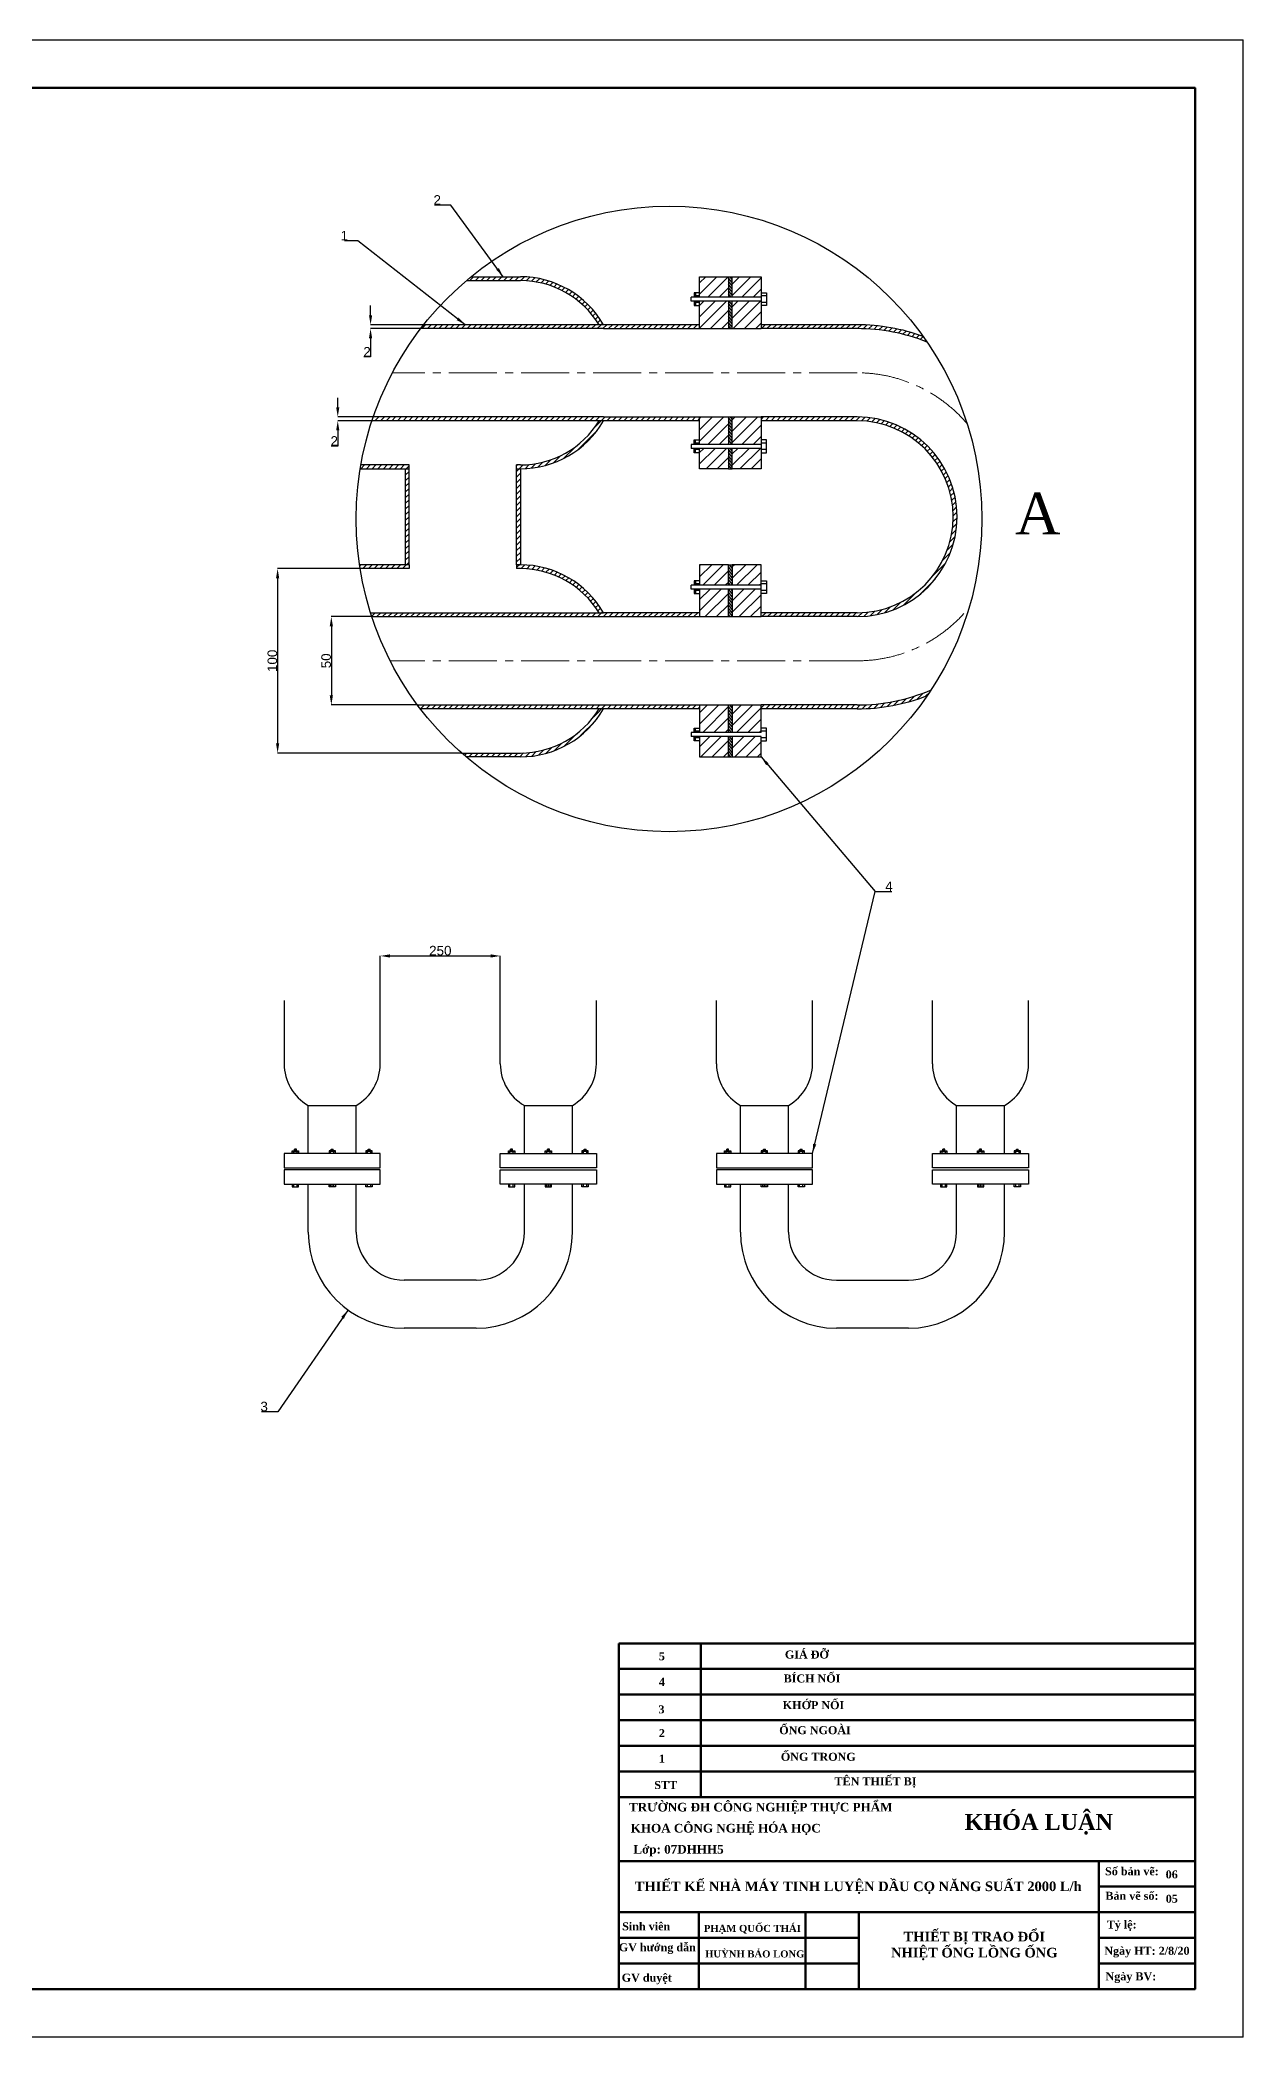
# Model space of a CAD drawing. Header units: inches. Extents: x 102447 to 288095, y 37526 to 105682.
# Drawn here: x 124228 to 127986, y 73560 to 79800 of the extents above; entities that cross this region are included whole.
import ezdxf

# ---------------------------------------------------------------- set-up
doc = ezdxf.new("R2010")
doc.units = ezdxf.units.IN
doc.header["$LTSCALE"] = 200
doc.header["$MEASUREMENT"] = 0
doc.linetypes.add('CENTER', pattern=[17.5, 13, -1.5, 1.5, -1.5])
doc.linetypes.add('CENTER2', pattern=[1.125, 0.75, -0.125, 0.125, -0.125])
for name, color, linetype, lineweight in [('chinh', 7, 'Continuous', 50), ('DAMPER', 211, 'CENTER', 35), ('KI HIEU', 40, 'Continuous', 25), ('tam', 211, 'CENTER2', 18)]:
    doc.layers.add(name, color=color, linetype=linetype, lineweight=lineweight)
doc.layers.add('EQUIP', color=3, linetype='Continuous')
doc.styles.add('HY', font='VHAVAN.TTF')
doc.styles.add('Love', font='Font - TrueType - Times New Roman.ttf', dxfattribs={"oblique": 15, "height": 0.5})
doc.styles.get("Standard").update_dxf_attribs({"font": 'Font - TrueType - Arial.ttf'})
doc.dimstyles.get("Standard").update_dxf_attribs({"dimtxt": 30, "dimasz": 30, "dimexe": 0.18, "dimexo": 0.0625, "dimgap": 1, "dimtad": 1, "dimtoh": 1, "dimdec": 0, "dimzin": 0, "dimdsep": 46, "dimtxsty": 'Standard', "dimcen": 0.09, "dimadec": 0, "dimazin": 0, "dimtfac": 1, "dimtdec": 0, "dimtofl": 0, "dimtmove": 0, "dimatfit": 3, "dimfxl": 1, "dimtolj": 1, "dimtzin": 0, "dimarcsym": 0})
pattern_1 = [(45, (-4067.881, -7615.682), (-8.8388348, 8.8388348), [])]

# ---------------------------------------------------------------- blocks, each defined once
blk = doc.blocks.new('*D61')
at = {"layer": 'Defpoints', "color": 0, "transparency": 16777216}
for p in [(125665.7, 76938), (125290.7, 76798.5), (125665.7, 76798.5)]:
    blk.add_point(p, dxfattribs=at)
at = {"layer": 'EQUIP', "color": 0, "lineweight": -2, "transparency": 16777216}
for p, q in [((125290.7, 76798.6), (125290.7, 76938.2)), ((125320.7, 76938), (125635.7, 76938)), ((125665.7, 76798.6), (125665.7, 76938.2))]:
    blk.add_line(p, q, dxfattribs=at)
at = {"layer": 'EQUIP', "color": 0, "transparency": 16777216}
for points in [[(125320.7, 76943), (125320.7, 76933), (125290.7, 76938)], [(125635.7, 76943), (125635.7, 76933), (125665.7, 76938)]]:
    blk.add_solid(points, dxfattribs=at)
at = {"layer": 'EQUIP', "color": 0, "transparency": 16777216, "insert": (125478.2, 76954.3), "char_height": 30, "attachment_point": 5}
blk.add_mtext('\\A1;250', dxfattribs=at)
blk = doc.blocks.new('*D66')
at = {"layer": 'Defpoints', "color": 0, "transparency": 16777216}
for p in [(125260.4, 78898.1), (125417.1, 78898.1), (125426.5, 78910.1)]:
    blk.add_point(p, dxfattribs=at)
at = {"layer": 'EQUIP', "color": 0, "lineweight": -2, "transparency": 16777216}
for p, q in [((125260.4, 78940.1), (125260.4, 78970.1)), ((125426.4, 78910.1), (125260.2, 78910.1)), ((125417.1, 78898.1), (125260.2, 78898.1)), ((125260.4, 78868.1), (125260.4, 78809.6)), ((125260.4, 78809.6), (125239.6, 78809.6))]:
    blk.add_line(p, q, dxfattribs=at)
at = {"layer": 'EQUIP', "color": 0, "transparency": 16777216}
for points in [[(125255.4, 78940.1), (125265.4, 78940.1), (125260.4, 78910.1)], [(125255.4, 78868.1), (125265.4, 78868.1), (125260.4, 78898.1)]]:
    blk.add_solid(points, dxfattribs=at)
at = {"layer": 'EQUIP', "color": 0, "transparency": 16777216, "insert": (125249.5, 78825.6), "char_height": 30, "attachment_point": 5}
blk.add_mtext('\\A1;2', dxfattribs=at)
blk = doc.blocks.new('*D67')
at = {"layer": 'Defpoints', "color": 0, "transparency": 16777216}
for p in [(125157.9, 78610.1), (125264.7, 78610.1), (125268.8, 78622.1)]:
    blk.add_point(p, dxfattribs=at)
at = {"layer": 'EQUIP', "color": 0, "lineweight": -2, "transparency": 16777216}
for p, q in [((125157.9, 78652.1), (125157.9, 78682.1)), ((125268.7, 78622.1), (125157.7, 78622.1)), ((125264.7, 78610.1), (125157.7, 78610.1)), ((125157.9, 78580.1), (125157.9, 78530.9)), ((125157.9, 78530.9), (125137.1, 78530.9))]:
    blk.add_line(p, q, dxfattribs=at)
at = {"layer": 'EQUIP', "color": 0, "transparency": 16777216}
for points in [[(125152.9, 78652.1), (125162.9, 78652.1), (125157.9, 78622.1)], [(125152.9, 78580.1), (125162.9, 78580.1), (125157.9, 78610.1)]]:
    blk.add_solid(points, dxfattribs=at)
at = {"layer": 'EQUIP', "color": 0, "transparency": 16777216, "insert": (125147, 78547), "char_height": 30, "attachment_point": 5}
blk.add_mtext('\\A1;2', dxfattribs=at)
blk = doc.blocks.new('*D68')
at = {"layer": 'Defpoints', "color": 0, "transparency": 16777216}
for p in [(125227.8, 78148.1), (124970, 77572.1), (125544.2, 77572.1)]:
    blk.add_point(p, dxfattribs=at)
at = {"layer": 'EQUIP', "color": 0, "lineweight": -2, "transparency": 16777216}
for p, q in [((125227.7, 78148.1), (124969.8, 78148.1)), ((124970, 78118.1), (124970, 77602.1)), ((125544.2, 77572.1), (124969.8, 77572.1))]:
    blk.add_line(p, q, dxfattribs=at)
at = {"layer": 'EQUIP', "color": 0, "transparency": 16777216}
for points in [[(124965, 78118.1), (124975, 78118.1), (124970, 78148.1)], [(124965, 77602.1), (124975, 77602.1), (124970, 77572.1)]]:
    blk.add_solid(points, dxfattribs=at)
at = {"layer": 'EQUIP', "color": 0, "transparency": 16777216, "insert": (124953.7, 77860.1), "char_height": 30, "attachment_point": 5, "rotation": 90}
blk.add_mtext('\\A1;100', dxfattribs=at)
blk = doc.blocks.new('*D69')
at = {"layer": 'Defpoints', "color": 0, "transparency": 16777216}
for p in [(125264.2, 77998.1), (125137.9, 77722.1), (125407, 77722.1)]:
    blk.add_point(p, dxfattribs=at)
at = {"layer": 'EQUIP', "color": 0, "lineweight": -2, "transparency": 16777216}
for p, q in [((125264.2, 77998.1), (125137.7, 77998.1)), ((125137.9, 77968.1), (125137.9, 77752.1)), ((125406.9, 77722.1), (125137.7, 77722.1))]:
    blk.add_line(p, q, dxfattribs=at)
at = {"layer": 'EQUIP', "color": 0, "transparency": 16777216}
for points in [[(125132.9, 77968.1), (125142.9, 77968.1), (125137.9, 77998.1)], [(125132.9, 77752.1), (125142.9, 77752.1), (125137.9, 77722.1)]]:
    blk.add_solid(points, dxfattribs=at)
at = {"layer": 'EQUIP', "color": 0, "transparency": 16777216, "insert": (125121.6, 77860.1), "char_height": 30, "attachment_point": 5, "rotation": 90}
blk.add_mtext('\\A1;50', dxfattribs=at)

msp = doc.modelspace()

# ---------------------------------------------------------------- hatches: boundary and pattern name
at = {"transparency": 33554687}
h = msp.add_hatch(dxfattribs=at)
h.set_pattern_fill('ANSI31', color=5, scale=51, angle=85)
h.set_pattern_definition([(130, (0, -7385.805), (-4.88353332, -4.097771), [])])
h.paths.add_polyline_path([(126390.3, 78983.7), (126378.3, 78983.7), (126378.3, 78898.1), (126390.3, 78898.1)])
h.paths.add_polyline_path([(126390.3, 79060.1), (126378.3, 79060.1), (126378.3, 78996.2), (126390.3, 78996.2)])
h.paths.add_polyline_path([(126390.3, 78524), (126378.3, 78524), (126378.3, 78460.1), (126390.3, 78460.1)])
h.paths.add_polyline_path([(126390.3, 78622.1), (126378.3, 78622.1), (126378.3, 78622.1), (126378.3, 78536.5), (126390.3, 78536.5)])
h.paths.add_polyline_path([(126390.3, 78160.1), (126378.3, 78160.1), (126378.3, 78160.1), (126378.3, 78096.2), (126390.3, 78096.2)])
h.paths.add_polyline_path([(126390.3, 78083.7), (126378.3, 78083.7), (126378.3, 77998.1), (126390.3, 77998.1)])
h.paths.add_polyline_path([(126390.3, 77722.1), (126378.3, 77722.1), (126378.3, 77722.1), (126378.3, 77636.5), (126390.3, 77636.5)])
h.paths.add_polyline_path([(126390.3, 77624), (126378.3, 77624), (126378.3, 77560.1), (126390.3, 77560.1)])
at = {"layer": 'tam'}
h = msp.add_hatch(dxfattribs=at)
h.set_pattern_fill('ANSI31', color=0, scale=100)
h.set_pattern_definition(pattern_1)
h.paths.add_polyline_path([(125728.5, 79060.1), (125574.2, 79060.1, 0.004795), (125559.8, 79048.1), (125728.5, 79048.1, -0.261468), (125974.4, 78910.1), (125988.3, 78910.1, 0.267949)])
h.paths.add_polyline_path([(126780.3, 78910.1), (126480.3, 78910.1), (126480.3, 78898.1), (126780.3, 78898.1, -0.095454), (126998.8, 78856, 0.005491), (126986.4, 78873.6, 0.087899)])
h.paths.add_polyline_path([(125988.3, 78610.1), (125974.4, 78610.1, -0.261468), (125728.5, 78472.1), (125716.5, 78472.1), (125716.5, 78460.1), (125728.8, 78460.1, 0.267702)])
h.paths.add_polyline_path([(125728.5, 78460.1), (125716.5, 78460.1), (125716.5, 78160.1), (125728.5, 78160.1)])
h.paths.add_polyline_path([(125380.5, 78460.1), (125368.5, 78460.1), (125368.5, 78160.1), (125380.5, 78160.1)])
h.paths.add_polyline_path([(125380.5, 78472.1), (125230, 78472.1, 0.003113), (125228, 78460.1), (125380.5, 78460.1)])
h.paths.add_polyline_path([(125380.5, 78160.1), (125368.5, 78160.1), (125225.9, 78160.1, 0.003106), (125227.8, 78148.1), (125380.5, 78148.1)])
h.paths.add_polyline_path([(125728.5, 78160.1), (125716.5, 78160.1), (125716.5, 78160.1), (125716.5, 78148.1), (125728.2, 78148.1, -0.261719), (125974.4, 78010.1), (125988.3, 78010.1), (125988.3, 78010.1, 0.267949)])
h.paths.add_polyline_path([(126999.3, 77751.5, 0.005491), (127011.3, 77769.4, -0.101253), (126780.3, 77722.1), (126480.3, 77722.1), (126480.3, 77710.1), (126780.3, 77710.1, 0.09369)])
h.paths.add_polyline_path([(126288.3, 78622.1), (126288.3, 78622.1), (125988.3, 78622.1), (125268.8, 78622.1, 0.00324), (125264.7, 78610.1), (125988.3, 78610.1), (126288.3, 78610.1)])
h = msp.add_hatch(dxfattribs=at)
h.set_pattern_fill('ANSI31', color=1, scale=200)
h.set_pattern_definition([(45, (-4067.88, -7615.682), (-17.6776695, 17.6776695), [])])
h.paths.add_polyline_path([(126480.3, 77624), (126390.3, 77624), (126390.3, 77560.1), (126480.3, 77560.1)])
h.paths.add_polyline_path([(126390.3, 77636.5), (126480.3, 77636.5), (126480.3, 77722.1), (126390.3, 77722.1)])
h.paths.add_polyline_path([(126378.3, 77624), (126288.3, 77624), (126288.3, 77560.1), (126378.3, 77560.1)])
h.paths.add_polyline_path([(126288.3, 77636.5), (126378.3, 77636.5), (126378.3, 77722.1), (126288.3, 77722.1)])
h.paths.add_polyline_path([(126480.3, 78083.7), (126390.3, 78083.7), (126390.3, 77998.1), (126480.3, 77998.1)])
h.paths.add_polyline_path([(126390.3, 78096.2), (126480.3, 78096.2), (126480.3, 78160.1), (126390.3, 78160.1)])
h.paths.add_polyline_path([(126378.3, 78083.7), (126288.3, 78083.7), (126288.3, 77998.1), (126378.3, 77998.1)])
h.paths.add_polyline_path([(126288.3, 78096.2), (126378.3, 78096.2), (126378.3, 78160.1), (126288.3, 78160.1)])
h.paths.add_polyline_path([(126390.3, 78536.5), (126480.3, 78536.5), (126480.3, 78622.1), (126390.3, 78622.1)])
h.paths.add_polyline_path([(126480.3, 78524), (126390.3, 78524), (126390.3, 78460.1), (126480.3, 78460.1)])
h.paths.add_polyline_path([(126288.3, 78536.5), (126378.3, 78536.5), (126378.3, 78622.1), (126288.3, 78622.1)])
h.paths.add_polyline_path([(126378.3, 78524), (126288.3, 78524), (126288.3, 78460.1), (126378.3, 78460.1)])
h.paths.add_polyline_path([(126390.3, 78996.2), (126480.3, 78996.2), (126480.3, 79060.1), (126390.3, 79060.1)])
h.paths.add_polyline_path([(126480.3, 78983.7), (126390.3, 78983.7), (126390.3, 78898.1), (126480.3, 78898.1), (126480.3, 78898.1)])
h.paths.add_polyline_path([(126288.3, 78996.2), (126378.3, 78996.2), (126378.3, 79060.1), (126288.3, 79060.1)])
h.paths.add_polyline_path([(126378.3, 78983.7), (126288.3, 78983.7), (126288.3, 78898.1), (126378.3, 78898.1)])
h = msp.add_hatch(dxfattribs=at)
h.set_pattern_fill('ANSI31', color=0, scale=100)
h.set_pattern_definition(pattern_1)
h.paths.add_polyline_path([(126780.3, 78622.1), (126480.3, 78622.1), (126480.3, 78610.1), (126780.3, 78610.1, -1), (126780.3, 78010.1), (126480.3, 78010.1), (126480.3, 77998.1), (126780.3, 77998.1, 1)])
h.paths.add_polyline_path([(126288.3, 78010.1), (125988.3, 78010.1), (125260.4, 78010.1, 0.003224), (125264.2, 77998.1), (125988.3, 77998.1), (126288.3, 77998.1)])
h.paths.add_polyline_path([(126288.3, 77722.1), (126288.3, 77722.1), (125988.3, 77722.1), (125407, 77722.1, 0.00384), (125416, 77710.1), (126288.3, 77710.1)])
h.paths.add_polyline_path([(125988.3, 77710.1), (125974.4, 77710.1, -0.261468), (125728.5, 77572.1), (125544.2, 77572.1, 0.004676), (125558, 77560.1), (125728.5, 77560.1, 0.267949)])
h.paths.add_polyline_path([(126288.3, 78910.1), (125988.3, 78910.1), (125426.5, 78910.1, 0.003892), (125417.1, 78898.1), (125988.3, 78898.1), (126288.3, 78898.1)])

# ---------------------------------------------------------------- linework, layer by layer
for p, q in [((119175.6, 79800.1), (127985.6, 79800.1)), ((127985.6, 73560.1), (127985.6, 79800.1)), ((125559.8, 79048.1), (125728.5, 79048.1)), ((125574.2, 79060.1), (125728.5, 79060.1)), ((126288.3, 79009.7), (126271.6, 79009.7)), ((126271.6, 79009.7), (126271.6, 78996.2)), ((126288.3, 79000.4), (126271.6, 79000.4)), ((126275.8, 79009.7), (126275.8, 78996.2)), ((126288.3, 79060.1), (126378.3, 79060.1)), ((126288.3, 78996.2), (126288.3, 79060.1)), ((126378.3, 79060.1), (126378.3, 78996.2)), ((126378.3, 79060.1), (126390.3, 79060.1)), ((126390.3, 79060.1), (126480.3, 79060.1)), ((126390.3, 78996.2), (126390.3, 79060.1)), ((126480.3, 79060.1), (126480.3, 78898.1)), ((126480.3, 79009.7), (126497, 79009.7)), ((126497, 79000.4), (126480.3, 79000.4)), ((126497, 79009.7), (126497, 78970.2)), ((126271.6, 78996.2), (126261.8, 78996.2)), ((126261.8, 78983.7), (126261.8, 78996.2)), ((126480.3, 78996.2), (126261.8, 78996.2)), ((126271.6, 78983.7), (126261.8, 78983.7)), ((126480.3, 78983.7), (126261.8, 78983.7)), ((126271.6, 78983.7), (126271.6, 78970.2)), ((126288.3, 78979.5), (126271.6, 78979.5)), ((126271.6, 78970.2), (126288.3, 78970.2)), ((126275.8, 78983.7), (126275.8, 78970.2)), ((126288.3, 78898.1), (126288.3, 78983.7)), ((126378.3, 78983.7), (126378.3, 78898.1)), ((126390.3, 78898.1), (126390.3, 78983.7)), ((126497, 78979.5), (126480.3, 78979.5)), ((126497, 78970.2), (126480.3, 78970.2)), ((125988.3, 78898.1), (125417.1, 78898.1)), ((125988.3, 78910.1), (125426.5, 78910.1)), ((126288.3, 78910.1), (125988.3, 78910.1)), ((126288.3, 78910.1), (125988.3, 78910.1)), ((125988.3, 78898.1), (126288.3, 78898.1)), ((126288.3, 78898.1), (126378.3, 78898.1)), ((126378.3, 78898.1), (126390.3, 78898.1)), ((126390.3, 78898.1), (126480.3, 78898.1)), ((126780.3, 78910.1), (126480.3, 78910.1)), ((126780.3, 78898.1), (126480.3, 78898.1)), ((125988.3, 78610.1), (125264.7, 78610.1)), ((125988.3, 78622.1), (125268.8, 78622.1)), ((125988.3, 78622.1), (126288.3, 78622.1)), ((126288.3, 78610.1), (125988.3, 78610.1)), ((126288.3, 78622.1), (126378.3, 78622.1)), ((126288.3, 78536.5), (126288.3, 78622.1)), ((126378.3, 78622.1), (126378.3, 78536.5)), ((126378.3, 78622.1), (126390.3, 78622.1)), ((126390.3, 78622.1), (126480.3, 78622.1)), ((126390.3, 78536.5), (126390.3, 78622.1)), ((126780.3, 78622.1), (126480.3, 78622.1)), ((126480.3, 78622.1), (126480.3, 78460.1)), ((126780.3, 78610.1), (126480.3, 78610.1)), ((126271.6, 78536.5), (126261.8, 78536.5)), ((126261.8, 78536.5), (126261.8, 78524)), ((126480.3, 78536.5), (126261.8, 78536.5)), ((126271.6, 78524), (126261.8, 78524)), ((126480.3, 78524), (126261.8, 78524)), ((126271.6, 78550.1), (126288.3, 78550.1)), ((126271.6, 78536.5), (126271.6, 78550.1)), ((126288.3, 78540.7), (126271.6, 78540.7)), ((126271.6, 78510.5), (126271.6, 78524)), ((126288.3, 78519.9), (126271.6, 78519.9)), ((126288.3, 78510.5), (126271.6, 78510.5)), ((126275.8, 78536.5), (126275.8, 78550.1)), ((126275.8, 78510.5), (126275.8, 78524)), ((126288.3, 78460.1), (126288.3, 78524)), ((126378.3, 78524), (126378.3, 78460.1)), ((126390.3, 78460.1), (126390.3, 78524)), ((126497, 78550.1), (126480.3, 78550.1)), ((126497, 78540.7), (126480.3, 78540.7)), ((126497, 78519.9), (126480.3, 78519.9)), ((126480.3, 78510.5), (126497, 78510.5)), ((126497, 78510.5), (126497, 78550.1)), ((125228, 78460.1), (125380.5, 78460.1)), ((125380.5, 78472.1), (125230, 78472.1)), ((125368.5, 78460.1), (125368.5, 78160.1)), ((125380.5, 78460.1), (125380.5, 78472.1)), ((125380.5, 78160.1), (125380.5, 78460.1)), ((125380.5, 78160.1), (125380.5, 78460.1)), ((125728.5, 78472.1), (125716.5, 78472.1)), ((125716.5, 78460.1), (125716.5, 78472.1)), ((125716.5, 78460.1), (125728.5, 78460.1)), ((125716.5, 78160.1), (125716.5, 78460.1)), ((125728.5, 78460.1), (125728.5, 78160.1)), ((126378.3, 78460.1), (126288.3, 78460.1)), ((126378.3, 78460.1), (126390.3, 78460.1)), ((126480.3, 78460.1), (126390.3, 78460.1)), ((125380.5, 78160.1), (125225.9, 78160.1)), ((125380.5, 78148.1), (125227.8, 78148.1)), ((125380.5, 78160.1), (125380.5, 78148.1)), ((125728.5, 78160.1), (125716.5, 78160.1)), ((125716.5, 78160.1), (125716.5, 78148.1)), ((125728.5, 78148.1), (125716.5, 78148.1)), ((126288.3, 78160.1), (126288.3, 78096.2)), ((126378.3, 78160.1), (126288.3, 78160.1)), ((126378.3, 78096.2), (126378.3, 78160.1)), ((126378.3, 78160.1), (126390.3, 78160.1)), ((126390.3, 78160.1), (126390.3, 78096.2)), ((126480.3, 78160.1), (126390.3, 78160.1)), ((126480.3, 77998.1), (126480.3, 78160.1)), ((126271.6, 78096.2), (126261.8, 78096.2)), ((126261.8, 78083.7), (126261.8, 78096.2)), ((126480.3, 78096.2), (126261.8, 78096.2)), ((126271.6, 78083.7), (126261.8, 78083.7)), ((126480.3, 78083.7), (126261.8, 78083.7)), ((126288.3, 78109.7), (126271.6, 78109.7)), ((126271.6, 78109.7), (126271.6, 78096.2)), ((126288.3, 78100.4), (126271.6, 78100.4)), ((126271.6, 78083.7), (126271.6, 78070.2)), ((126288.3, 78079.5), (126271.6, 78079.5)), ((126271.6, 78070.2), (126288.3, 78070.2)), ((126275.8, 78109.7), (126275.8, 78096.2)), ((126275.8, 78083.7), (126275.8, 78070.2)), ((126288.3, 78083.7), (126288.3, 77998.1)), ((126378.3, 77998.1), (126378.3, 78083.7)), ((126390.3, 78083.7), (126390.3, 77998.1)), ((126480.3, 78109.7), (126497, 78109.7)), ((126497, 78100.4), (126480.3, 78100.4)), ((126497, 78079.5), (126480.3, 78079.5)), ((126497, 78070.2), (126480.3, 78070.2)), ((126497, 78109.7), (126497, 78070.2)), ((125260.4, 78010.1), (125988.3, 78010.1)), ((126288.3, 78010.1), (125988.3, 78010.1)), ((126780.3, 78010.1), (126480.3, 78010.1)), ((125264.2, 77998.1), (125988.3, 77998.1)), ((125988.3, 77998.1), (126288.3, 77998.1)), ((126288.3, 77998.1), (126378.3, 77998.1)), ((126378.3, 77998.1), (126390.3, 77998.1)), ((126390.3, 77998.1), (126480.3, 77998.1)), ((126780.3, 77998.1), (126480.3, 77998.1)), ((125407, 77722.1), (125988.3, 77722.1)), ((126288.3, 77710.1), (125416, 77710.1)), ((125988.3, 77722.1), (126288.3, 77722.1)), ((126288.3, 77710.1), (125988.3, 77710.1)), ((126288.3, 77722.1), (126288.3, 77636.5)), ((126288.3, 77722.1), (126378.3, 77722.1)), ((126378.3, 77636.5), (126378.3, 77722.1)), ((126378.3, 77722.1), (126390.3, 77722.1)), ((126390.3, 77722.1), (126390.3, 77636.5)), ((126390.3, 77722.1), (126480.3, 77722.1)), ((126780.3, 77722.1), (126480.3, 77722.1)), ((126480.3, 77636.5), (126480.3, 77722.1)), ((126780.3, 77710.1), (126480.3, 77710.1)), ((126480.3, 77636.5), (126261.8, 77636.5)), ((126261.8, 77636.5), (126261.8, 77624)), ((126271.6, 77650.1), (126288.3, 77650.1)), ((126271.6, 77636.5), (126271.6, 77650.1)), ((126288.3, 77640.7), (126271.6, 77640.7)), ((126275.8, 77636.5), (126275.8, 77650.1)), ((126497, 77650.1), (126480.3, 77650.1)), ((126497, 77640.7), (126480.3, 77640.7)), ((126497, 77610.5), (126497, 77650.1)), ((125544.2, 77572.1), (125728.5, 77572.1)), ((126480.3, 77624), (126261.8, 77624)), ((126271.6, 77610.5), (126271.6, 77624)), ((126288.3, 77619.9), (126271.6, 77619.9)), ((126288.3, 77610.5), (126271.6, 77610.5)), ((126275.8, 77610.5), (126275.8, 77624)), ((126288.3, 77624), (126288.3, 77560.1)), ((126378.3, 77560.1), (126378.3, 77624)), ((126390.3, 77624), (126390.3, 77560.1)), ((126480.3, 77560.1), (126480.3, 77624)), ((126497, 77619.9), (126480.3, 77619.9)), ((126480.3, 77610.5), (126497, 77610.5)), ((125728.5, 77560.1), (125558, 77560.1)), ((126288.3, 77560.1), (126378.3, 77560.1)), ((126378.3, 77560.1), (126390.3, 77560.1)), ((126390.3, 77560.1), (126480.3, 77560.1)), ((124990.7, 76798.5), (124990.7, 76600.9)), ((125290.7, 76600.9), (125290.7, 76798.5)), ((125665.7, 76600.9), (125665.7, 76798.5)), ((125965.7, 76600.9), (125965.7, 76798.5)), ((126340.7, 76600.9), (126340.7, 76798.5)), ((126640.7, 76600.9), (126640.7, 76798.5)), ((127015.7, 76600.9), (127015.7, 76798.5)), ((127315.7, 76600.9), (127315.7, 76798.5)), ((125065.7, 76321), (125065.7, 76471)), ((125065.7, 76321), (125065.7, 76471)), ((125065.7, 76471), (125215.7, 76471)), ((125215.7, 76321), (125215.7, 76471)), ((125740.7, 76321), (125740.7, 76471)), ((125740.7, 76471), (125890.7, 76471)), ((125890.7, 76321), (125890.7, 76471)), ((125890.7, 76321), (125890.7, 76471)), ((126415.7, 76321), (126415.7, 76471)), ((126415.7, 76321), (126415.7, 76471)), ((126415.7, 76471), (126565.7, 76471)), ((126565.7, 76321), (126565.7, 76471)), ((127090.7, 76321), (127090.7, 76471)), ((127090.7, 76471), (127240.7, 76471)), ((127240.7, 76321), (127240.7, 76471)), ((127240.7, 76321), (127240.7, 76471)), ((125290.7, 76321), (124990.7, 76321)), ((124990.7, 76321), (124990.7, 76276)), ((125015.9, 76321), (125015.9, 76329.3)), ((125015.9, 76329.3), (125035.7, 76329.3)), ((125015.9, 76327.2), (125035.7, 76327.2)), ((125020.6, 76321), (125020.6, 76329.3)), ((125022.7, 76329.3), (125022.7, 76334.2)), ((125028.9, 76334.2), (125022.7, 76334.2)), ((125028.9, 76332.9), (125022.7, 76333.8)), ((125028.9, 76332.4), (125022.7, 76333.3)), ((125028.9, 76331.8), (125022.7, 76332.8)), ((125028.9, 76331.3), (125022.7, 76332.2)), ((125028.9, 76330.8), (125022.7, 76331.7)), ((125028.9, 76330.3), (125022.7, 76331.2)), ((125028.9, 76329.7), (125022.7, 76330.7)), ((125028.2, 76329.3), (125022.7, 76330.1)), ((125024.7, 76329.3), (125022.7, 76329.6)), ((125028.9, 76329.3), (125028.9, 76334.2)), ((125031, 76321), (125031, 76329.3)), ((125035.7, 76329.3), (125035.7, 76321)), ((125130.8, 76329.3), (125130.8, 76321)), ((125150.6, 76329.3), (125130.8, 76329.3)), ((125150.6, 76327.2), (125130.8, 76327.2)), ((125135.5, 76321), (125135.5, 76329.3)), ((125137.6, 76329.3), (125137.6, 76334.2)), ((125137.6, 76334.2), (125143.8, 76334.2)), ((125137.6, 76332.9), (125143.8, 76333.8)), ((125137.6, 76332.4), (125143.8, 76333.3)), ((125137.6, 76331.9), (125143.8, 76332.8)), ((125137.6, 76331.3), (125143.8, 76332.3)), ((125137.6, 76330.8), (125143.8, 76331.7)), ((125137.6, 76330.3), (125143.8, 76331.2)), ((125137.6, 76329.7), (125143.8, 76330.7)), ((125138.3, 76329.3), (125143.8, 76330.2)), ((125141.8, 76329.3), (125143.8, 76329.6)), ((125143.8, 76329.3), (125143.8, 76334.2)), ((125145.9, 76321), (125145.9, 76329.3)), ((125150.6, 76321), (125150.6, 76329.3)), ((125245.7, 76329.3), (125245.7, 76321)), ((125265.5, 76329.3), (125245.7, 76329.3)), ((125265.5, 76327.2), (125245.7, 76327.2)), ((125250.4, 76321), (125250.4, 76329.3)), ((125252.5, 76329.3), (125252.5, 76334.2)), ((125252.5, 76334.2), (125258.7, 76334.2)), ((125252.5, 76332.9), (125258.7, 76333.8)), ((125252.5, 76332.4), (125258.7, 76333.3)), ((125252.5, 76331.8), (125258.7, 76332.8)), ((125252.5, 76331.3), (125258.7, 76332.2)), ((125252.5, 76330.8), (125258.7, 76331.7)), ((125252.5, 76330.3), (125258.7, 76331.2)), ((125252.5, 76329.7), (125258.7, 76330.7)), ((125253.2, 76329.3), (125258.7, 76330.1)), ((125256.7, 76329.3), (125258.7, 76329.6)), ((125258.7, 76329.3), (125258.7, 76334.2)), ((125260.8, 76321), (125260.8, 76329.3)), ((125265.5, 76321), (125265.5, 76329.3)), ((125290.7, 76276), (125290.7, 76321)), ((125665.7, 76321), (125965.7, 76321)), ((125665.7, 76276), (125665.7, 76321)), ((125690.9, 76321), (125690.9, 76329.3)), ((125690.9, 76329.3), (125710.7, 76329.3)), ((125690.9, 76327.2), (125710.7, 76327.2)), ((125695.6, 76321), (125695.6, 76329.3)), ((125697.7, 76329.3), (125697.7, 76334.2)), ((125703.9, 76334.2), (125697.7, 76334.2)), ((125703.9, 76332.9), (125697.7, 76333.8)), ((125703.9, 76332.4), (125697.7, 76333.3)), ((125703.9, 76331.8), (125697.7, 76332.8)), ((125703.9, 76331.3), (125697.7, 76332.2)), ((125703.9, 76330.8), (125697.7, 76331.7)), ((125703.9, 76330.3), (125697.7, 76331.2)), ((125703.9, 76329.7), (125697.7, 76330.7)), ((125703.2, 76329.3), (125697.7, 76330.1)), ((125699.7, 76329.3), (125697.7, 76329.6)), ((125703.9, 76329.3), (125703.9, 76334.2)), ((125706, 76321), (125706, 76329.3)), ((125710.7, 76329.3), (125710.7, 76321)), ((125805.8, 76321), (125805.8, 76329.3)), ((125805.8, 76329.3), (125825.6, 76329.3)), ((125805.8, 76327.2), (125825.6, 76327.2)), ((125810.5, 76321), (125810.5, 76329.3)), ((125812.6, 76329.3), (125812.6, 76334.2)), ((125818.8, 76334.2), (125812.6, 76334.2)), ((125818.8, 76332.9), (125812.6, 76333.8)), ((125818.8, 76332.4), (125812.6, 76333.3)), ((125818.8, 76331.9), (125812.6, 76332.8)), ((125818.8, 76331.3), (125812.6, 76332.3)), ((125818.8, 76330.8), (125812.6, 76331.7)), ((125818.8, 76330.3), (125812.6, 76331.2)), ((125818.8, 76329.7), (125812.6, 76330.7)), ((125818.1, 76329.3), (125812.6, 76330.2)), ((125814.6, 76329.3), (125812.6, 76329.6)), ((125818.8, 76329.3), (125818.8, 76334.2)), ((125820.9, 76321), (125820.9, 76329.3)), ((125825.6, 76329.3), (125825.6, 76321)), ((125920.7, 76329.3), (125920.7, 76321)), ((125940.5, 76329.3), (125920.7, 76329.3)), ((125940.5, 76327.2), (125920.7, 76327.2)), ((125925.4, 76321), (125925.4, 76329.3)), ((125927.5, 76329.3), (125927.5, 76334.2)), ((125927.5, 76334.2), (125933.7, 76334.2)), ((125927.5, 76332.9), (125933.7, 76333.8)), ((125927.5, 76332.4), (125933.7, 76333.3)), ((125927.5, 76331.8), (125933.7, 76332.8)), ((125927.5, 76331.3), (125933.7, 76332.2)), ((125927.5, 76330.8), (125933.7, 76331.7)), ((125927.5, 76330.3), (125933.7, 76331.2)), ((125927.5, 76329.7), (125933.7, 76330.7)), ((125928.2, 76329.3), (125933.7, 76330.1)), ((125931.7, 76329.3), (125933.7, 76329.6)), ((125933.7, 76329.3), (125933.7, 76334.2)), ((125935.8, 76321), (125935.8, 76329.3)), ((125940.5, 76321), (125940.5, 76329.3)), ((125965.7, 76321), (125965.7, 76276)), ((126640.7, 76321), (126340.7, 76321)), ((126340.7, 76321), (126340.7, 76276)), ((126365.9, 76321), (126365.9, 76329.3)), ((126365.9, 76329.3), (126385.7, 76329.3)), ((126365.9, 76327.2), (126385.7, 76327.2)), ((126370.6, 76321), (126370.6, 76329.3)), ((126372.7, 76329.3), (126372.7, 76334.2)), ((126378.9, 76334.2), (126372.7, 76334.2)), ((126378.9, 76332.9), (126372.7, 76333.8)), ((126378.9, 76332.4), (126372.7, 76333.3)), ((126378.9, 76331.8), (126372.7, 76332.8)), ((126378.9, 76331.3), (126372.7, 76332.2)), ((126378.9, 76330.8), (126372.7, 76331.7)), ((126378.9, 76330.3), (126372.7, 76331.2)), ((126378.9, 76329.7), (126372.7, 76330.7)), ((126378.2, 76329.3), (126372.7, 76330.1)), ((126374.7, 76329.3), (126372.7, 76329.6)), ((126378.9, 76329.3), (126378.9, 76334.2)), ((126381, 76321), (126381, 76329.3)), ((126385.7, 76329.3), (126385.7, 76321)), ((126480.8, 76329.3), (126480.8, 76321)), ((126500.6, 76329.3), (126480.8, 76329.3)), ((126500.6, 76327.2), (126480.8, 76327.2)), ((126485.5, 76321), (126485.5, 76329.3)), ((126487.6, 76329.3), (126487.6, 76334.2)), ((126487.6, 76334.2), (126493.8, 76334.2)), ((126487.6, 76332.9), (126493.8, 76333.8)), ((126487.6, 76332.4), (126493.8, 76333.3)), ((126487.6, 76331.9), (126493.8, 76332.8)), ((126487.6, 76331.3), (126493.8, 76332.3)), ((126487.6, 76330.8), (126493.8, 76331.7)), ((126487.6, 76330.3), (126493.8, 76331.2)), ((126487.6, 76329.7), (126493.8, 76330.7)), ((126488.3, 76329.3), (126493.8, 76330.2)), ((126491.8, 76329.3), (126493.8, 76329.6)), ((126493.8, 76329.3), (126493.8, 76334.2)), ((126495.9, 76321), (126495.9, 76329.3)), ((126500.6, 76321), (126500.6, 76329.3)), ((126595.7, 76329.3), (126595.7, 76321)), ((126615.5, 76329.3), (126595.7, 76329.3)), ((126615.5, 76327.2), (126595.7, 76327.2)), ((126600.4, 76321), (126600.4, 76329.3)), ((126602.5, 76329.3), (126602.5, 76334.2)), ((126602.5, 76334.2), (126608.7, 76334.2)), ((126602.5, 76332.9), (126608.7, 76333.8)), ((126602.5, 76332.4), (126608.7, 76333.3)), ((126602.5, 76331.8), (126608.7, 76332.8)), ((126602.5, 76331.3), (126608.7, 76332.2)), ((126602.5, 76330.8), (126608.7, 76331.7)), ((126602.5, 76330.3), (126608.7, 76331.2)), ((126602.5, 76329.7), (126608.7, 76330.7)), ((126603.2, 76329.3), (126608.7, 76330.1)), ((126606.7, 76329.3), (126608.7, 76329.6)), ((126608.7, 76329.3), (126608.7, 76334.2)), ((126610.8, 76321), (126610.8, 76329.3)), ((126615.5, 76321), (126615.5, 76329.3)), ((126640.7, 76276), (126640.7, 76321)), ((127015.7, 76321), (127315.7, 76321)), ((127015.7, 76276), (127015.7, 76321)), ((127040.9, 76321), (127040.9, 76329.3)), ((127040.9, 76329.3), (127060.7, 76329.3)), ((127040.9, 76327.2), (127060.7, 76327.2)), ((127045.6, 76321), (127045.6, 76329.3)), ((127047.7, 76329.3), (127047.7, 76334.2)), ((127053.9, 76334.2), (127047.7, 76334.2)), ((127053.9, 76332.9), (127047.7, 76333.8)), ((127053.9, 76332.4), (127047.7, 76333.3)), ((127053.9, 76331.8), (127047.7, 76332.8)), ((127053.9, 76331.3), (127047.7, 76332.2)), ((127053.9, 76330.8), (127047.7, 76331.7)), ((127053.9, 76330.3), (127047.7, 76331.2)), ((127053.9, 76329.7), (127047.7, 76330.7)), ((127053.2, 76329.3), (127047.7, 76330.1)), ((127049.7, 76329.3), (127047.7, 76329.6)), ((127053.9, 76329.3), (127053.9, 76334.2)), ((127056, 76321), (127056, 76329.3)), ((127060.7, 76329.3), (127060.7, 76321)), ((127155.8, 76321), (127155.8, 76329.3)), ((127155.8, 76329.3), (127175.6, 76329.3)), ((127155.8, 76327.2), (127175.6, 76327.2)), ((127160.5, 76321), (127160.5, 76329.3)), ((127162.6, 76329.3), (127162.6, 76334.2)), ((127168.8, 76334.2), (127162.6, 76334.2)), ((127168.8, 76332.9), (127162.6, 76333.8)), ((127168.8, 76332.4), (127162.6, 76333.3)), ((127168.8, 76331.9), (127162.6, 76332.8)), ((127168.8, 76331.3), (127162.6, 76332.3)), ((127168.8, 76330.8), (127162.6, 76331.7)), ((127168.8, 76330.3), (127162.6, 76331.2)), ((127168.8, 76329.7), (127162.6, 76330.7)), ((127168.1, 76329.3), (127162.6, 76330.2)), ((127164.6, 76329.3), (127162.6, 76329.6)), ((127168.8, 76329.3), (127168.8, 76334.2)), ((127170.9, 76321), (127170.9, 76329.3)), ((127175.6, 76329.3), (127175.6, 76321)), ((127270.7, 76329.3), (127270.7, 76321)), ((127290.5, 76329.3), (127270.7, 76329.3)), ((127290.5, 76327.2), (127270.7, 76327.2)), ((127275.4, 76321), (127275.4, 76329.3)), ((127277.5, 76329.3), (127277.5, 76334.2)), ((127277.5, 76334.2), (127283.7, 76334.2)), ((127277.5, 76332.9), (127283.7, 76333.8)), ((127277.5, 76332.4), (127283.7, 76333.3)), ((127277.5, 76331.8), (127283.7, 76332.8)), ((127277.5, 76331.3), (127283.7, 76332.2)), ((127277.5, 76330.8), (127283.7, 76331.7)), ((127277.5, 76330.3), (127283.7, 76331.2)), ((127277.5, 76329.7), (127283.7, 76330.7)), ((127278.2, 76329.3), (127283.7, 76330.1)), ((127281.7, 76329.3), (127283.7, 76329.6)), ((127283.7, 76329.3), (127283.7, 76334.2)), ((127285.8, 76321), (127285.8, 76329.3)), ((127290.5, 76321), (127290.5, 76329.3)), ((127315.7, 76321), (127315.7, 76276)), ((124990.7, 76276), (125290.7, 76276)), ((125290.7, 76270), (124990.7, 76270)), ((124990.7, 76270), (124990.7, 76225)), ((125290.7, 76225), (125290.7, 76270)), ((125965.7, 76276), (125665.7, 76276)), ((125665.7, 76270), (125965.7, 76270)), ((125665.7, 76225), (125665.7, 76270)), ((125965.7, 76270), (125965.7, 76225)), ((126340.7, 76276), (126640.7, 76276)), ((126640.7, 76270), (126340.7, 76270)), ((126340.7, 76270), (126340.7, 76225)), ((126640.7, 76225), (126640.7, 76270)), ((127315.7, 76276), (127015.7, 76276)), ((127015.7, 76270), (127315.7, 76270)), ((127015.7, 76225), (127015.7, 76270)), ((127315.7, 76270), (127315.7, 76225)), ((124990.7, 76225), (125290.7, 76225)), ((125015.9, 76225), (125015.9, 76216.6)), ((125015.9, 76216.6), (125035.7, 76216.6)), ((125020.6, 76216.6), (125020.6, 76225)), ((125031, 76216.6), (125031, 76225)), ((125035.7, 76216.6), (125035.7, 76225)), ((125065.7, 76075), (125065.7, 76225)), ((125071.7, 76225), (125209.7, 76225)), ((125130.8, 76216.6), (125130.8, 76225)), ((125150.6, 76216.6), (125130.8, 76216.6)), ((125135.5, 76216.6), (125135.5, 76225)), ((125140.7, 76216.6), (125140.7, 76225)), ((125145.9, 76216.6), (125145.9, 76225)), ((125150.6, 76225), (125150.6, 76216.6)), ((125215.7, 76075), (125215.7, 76225)), ((125245.7, 76216.6), (125245.7, 76225)), ((125265.5, 76216.6), (125245.7, 76216.6)), ((125250.4, 76216.6), (125250.4, 76225)), ((125260.8, 76216.6), (125260.8, 76225)), ((125265.5, 76225), (125265.5, 76216.6)), ((125965.7, 76225), (125665.7, 76225)), ((125690.9, 76225), (125690.9, 76216.6)), ((125690.9, 76216.6), (125710.7, 76216.6)), ((125695.6, 76216.6), (125695.6, 76225)), ((125706, 76216.6), (125706, 76225)), ((125710.7, 76216.6), (125710.7, 76225)), ((125740.7, 76075), (125740.7, 76225)), ((125884.7, 76225), (125746.7, 76225)), ((125805.8, 76225), (125805.8, 76216.6)), ((125805.8, 76216.6), (125825.6, 76216.6)), ((125810.5, 76216.6), (125810.5, 76225)), ((125815.7, 76216.6), (125815.7, 76225)), ((125820.9, 76216.6), (125820.9, 76225)), ((125825.6, 76216.6), (125825.6, 76225)), ((125890.7, 76075), (125890.7, 76225)), ((125920.7, 76216.6), (125920.7, 76225)), ((125940.5, 76216.6), (125920.7, 76216.6)), ((125925.4, 76216.6), (125925.4, 76225)), ((125935.8, 76216.6), (125935.8, 76225)), ((125940.5, 76225), (125940.5, 76216.6)), ((126340.7, 76225), (126640.7, 76225)), ((126365.9, 76225), (126365.9, 76216.6)), ((126365.9, 76216.6), (126385.7, 76216.6)), ((126370.6, 76216.6), (126370.6, 76225)), ((126381, 76216.6), (126381, 76225)), ((126385.7, 76216.6), (126385.7, 76225)), ((126415.7, 76075), (126415.7, 76225)), ((126421.7, 76225), (126559.7, 76225)), ((126480.8, 76216.6), (126480.8, 76225)), ((126500.6, 76216.6), (126480.8, 76216.6)), ((126485.5, 76216.6), (126485.5, 76225)), ((126490.7, 76216.6), (126490.7, 76225)), ((126495.9, 76216.6), (126495.9, 76225)), ((126500.6, 76225), (126500.6, 76216.6)), ((126565.7, 76075), (126565.7, 76225)), ((126595.7, 76216.6), (126595.7, 76225)), ((126615.5, 76216.6), (126595.7, 76216.6)), ((126600.4, 76216.6), (126600.4, 76225)), ((126610.8, 76216.6), (126610.8, 76225)), ((126615.5, 76225), (126615.5, 76216.6)), ((127315.7, 76225), (127015.7, 76225)), ((127040.9, 76225), (127040.9, 76216.6)), ((127040.9, 76216.6), (127060.7, 76216.6)), ((127045.6, 76216.6), (127045.6, 76225)), ((127056, 76216.6), (127056, 76225)), ((127060.7, 76216.6), (127060.7, 76225)), ((127090.7, 76075), (127090.7, 76225)), ((127234.7, 76225), (127096.7, 76225)), ((127155.8, 76225), (127155.8, 76216.6)), ((127155.8, 76216.6), (127175.6, 76216.6)), ((127160.5, 76216.6), (127160.5, 76225)), ((127165.7, 76216.6), (127165.7, 76225)), ((127170.9, 76216.6), (127170.9, 76225)), ((127175.6, 76216.6), (127175.6, 76225)), ((127240.7, 76075), (127240.7, 76225)), ((127270.7, 76216.6), (127270.7, 76225)), ((127290.5, 76216.6), (127270.7, 76216.6)), ((127275.4, 76216.6), (127275.4, 76225)), ((127285.8, 76216.6), (127285.8, 76225)), ((127290.5, 76225), (127290.5, 76216.6)), ((125590.7, 75925), (125365.7, 75925)), ((126715.7, 75925), (126940.8, 75925)), ((125590.7, 75775), (125365.7, 75775)), ((126940.7, 75775), (126715.7, 75775)), ((127985.6, 73560.1), (119175.6, 73560.1))]:
    msp.add_line(p, q)
at = {"color": 3}
msp.add_circle((126192.7, 78303.4), 977.3, dxfattribs=at)
for centre, radius, start, end in [((125728.5, 78760.1), 300, 30, 90), ((125728.5, 78760.1), 288, 31.38817, 90), ((126780.3, 78310.1), 600, 69.9066, 90), ((126780.3, 78310.1), 588, 68.18964, 90), ((125728.5, 78760.1), 300, 270, 330), ((125728.5, 78760.1), 288, 270, 328.61183), ((126780.3, 78310.1), 312, 270, 90), ((126780.3, 78310.1), 300, 270, 90), ((125728.5, 77860.1), 300, 30, 90), ((125728.5, 77860.1), 288, 31.38817, 90), ((126780.3, 78310.1), 588, 270, 293.12672), ((126780.3, 78310.1), 600, 270, 291.40976), ((125728.5, 77860.1), 300, 270, 330), ((125728.5, 77860.1), 288, 270, 328.61183), ((125140.7, 76600.9), 150, 180, 240), ((125140.7, 76600.9), 150, 300, 0), ((125815.7, 76600.9), 150, 180, 240), ((125815.7, 76600.9), 150, 300, 0), ((126490.7, 76600.9), 150, 180, 240), ((126490.7, 76600.9), 150, 300, 0), ((127165.7, 76600.9), 150, 180, 240), ((127165.7, 76600.9), 150, 300, 0), ((125365.7, 76075), 300, 180, 270), ((125365.7, 76075), 150, 180, 270), ((125590.7, 76075), 150, 270, 0), ((125590.7, 76075), 300, 270, 0), ((126715.7, 76075), 300, 180, 270), ((126715.7, 76075), 150, 180, 270), ((126940.7, 76075), 150, 270, 0), ((126940.7, 76075), 300, 270, 0)]:
    msp.add_arc(centre, radius, start, end)
at = {"layer": 'chinh', "ltscale": 15}
for p, q in [((126035.6, 74710.1), (126035.6, 74790.1)), ((126035.6, 74790.1), (127835.6, 74790.1)), ((126291.5, 74790.1), (126291.5, 74310.1)), ((126035.6, 74630.1), (126035.6, 74710.1)), ((126035.6, 74710.1), (127835.6, 74710.1)), ((126035.6, 74710.1), (127835.6, 74710.1)), ((126035.6, 74550.1), (126035.6, 74630.1)), ((126035.6, 74630.1), (127835.6, 74630.1)), ((126035.6, 74470.1), (126035.6, 74550.1)), ((126035.6, 74550.1), (127835.6, 74550.1)), ((126035.6, 74390.1), (126035.6, 74470.1)), ((126035.6, 74470.1), (127835.6, 74470.1)), ((126035.6, 74470.1), (127835.6, 74470.1)), ((126035.6, 74310.1), (126035.6, 74390.1)), ((126035.6, 74390.1), (127835.6, 74390.1)), ((127323.3, 74310.1), (126935.6, 74310.1)), ((126035.6, 74110.1), (127835.6, 74110.1)), ((127535.6, 74110.1), (127535.6, 73710.1)), ((127535.6, 74030.1), (127835.6, 74030.1)), ((126035.6, 73950.1), (127835.6, 73950.1)), ((126285.6, 73950.1), (126285.6, 73710.1)), ((126618.5, 73950.1), (126618.5, 73710.1)), ((126785.6, 73950.1), (126785.6, 73710.1)), ((126035.6, 73870.1), (126785.6, 73870.1)), ((127535.6, 73870.1), (127835.6, 73870.1)), ((126035.6, 73790.1), (126785.6, 73790.1)), ((127535.6, 73790.1), (127835.6, 73790.1)), ((126785.6, 73710.1), (126585.6, 73710.1))]:
    msp.add_line(p, q, dxfattribs=at)
for points in [[(119425.6, 73710.1), (127835.6, 73710.1), (127835.6, 79650.1), (119425.6, 79650.1)], [(126035.6, 73710.1), (127835.6, 73710.1), (127835.6, 74310.1), (126035.6, 74310.1)]]:
    msp.add_lwpolyline(points, close=True, dxfattribs=at)
at = {"layer": 'DAMPER', "color": 0, "linetype": 'ByBlock'}
for p, q in [((126035.6, 74550.1), (126035.6, 74630.1)), ((126035.6, 74310.1), (126035.6, 74390.1)), ((127835.6, 73870.1), (127835.6, 74030.1))]:
    msp.add_line(p, q, dxfattribs=at)
at = {"layer": 'tam'}
for p, q in [((126780.3, 78760.1), (125328.6, 78760.1)), ((126780.3, 77860.1), (125321.6, 77860.1))]:
    msp.add_line(p, q, dxfattribs=at)
for start, end in [(40.28523, 90), (270, 321.03112)]:
    msp.add_arc((126780.3, 78310.1), 450, start, end, dxfattribs=at)

# ---------------------------------------------------------------- texts
at = {"lineweight": 70, "insert": (127273.6, 78385), "char_height": 130, "width": 110.3, "attachment_point": 1, "style": 'Love'}
msp.add_mtext('{\\Q0;A}', dxfattribs=at)
at = {"layer": 'DAMPER', "color": 0, "linetype": 'ByBlock', "attachment_point": 3, "style": 'HY'}
for s, insert, char_height in [('{\\fTimes New Roman|b1|i0|c0|p18;5}', (126179.7, 74762.4), 25), ('{\\fTimes New Roman|b1|i0|c0|p18;\\H1.25x;GIÁ ĐỠ}', (126691.9, 74767.8), 20), ('{\\fTimes New Roman|b1|i0|c0|p18;\\H1.25x;BÍCH NỐI}', (126728, 74693), 20), ('{\\fTimes New Roman|b1|i0|c0|p18;\\H1.25x;4}', (126179.7, 74682.4), 20), ('{\\fTimes New Roman|b1|i0|c0|p18;\\H1.25x;3}', (126178.4, 74596.4), 20), ('{\\fTimes New Roman|b1|i0|c0|p18;\\H1.25x;KHỚP NỐI}', (126739.8, 74609.7), 20), ('{\\fTimes New Roman|b1|i0|c0|p18;2}', (126179.7, 74522.4), 25), ('{\\fTimes New Roman|b1|i0|c0|p18;\\H1.25x;ỐNG NGOÀI}', (126760.3, 74531.4), 20), ('{\\fTimes New Roman|b1|i0|c0|p18;\\H1.25x;ỐNG TRONG}', (126775.8, 74448.3), 20), ('{\\fTimes New Roman|b1|i0|c0|p18;\\H1.25x;1}', (126179.7, 74442.4), 20), ('{\\fTimes New Roman|b1|i0|c0|p18;\\H1.25x; STT}', (126218, 74360), 20), ('{\\fTimes New Roman|b1|i0|c0|p18;\\H1.25x;TÊN THIẾT BỊ}', (126965.5, 74371.6), 20), ('{\\fTimes New Roman|b1|i0|c0|p18;TR\\fTimes New Roman|b1|i0|c163|p18;Ư\\fTimes New Roman|b1|i0|c0|p18;ỜNG \\fTimes New Roman|b1|i0|c238|p18;Đ\\fTimes New Roman|b1|i0|c0|p18;H CÔNG NGHIỆP THỰC PHẨM}', (126890.5, 74291.9), 27), ('{\\fTimes New Roman|b1|i0|c0|p18;\\H1.25x;KHÓA LUẬN}', (127579.3, 74257.3), 40), ('{\\fTimes New Roman|b1|i0|c0|p18;KHOA CÔNG NGHỆ HÓA HỌC }', (126666.6, 74226.2), 27), ('{\\fTimes New Roman|b1|i0|c0|p18;Lớp: 07DHHH5}', (126363.3, 74160.2), 27), ('{\\fTimes New Roman|b1|i0|c0|p18;Số bản vẽ:}', (127722.4, 74090.5), 25), ('{\\fTimes New Roman|b1|i0|c0|p18;06}', (127781.7, 74080.8), 25), ('{\\fTimes New Roman|b1|i0|c0|p18;\\H1.5x;THIẾT KẾ NHÀ MÁY TINH LUYỆN DẦU CỌ NĂNG SUẤT 2000 L/h}', (127481.6, 74046.1), 20), ('{\\fTimes New Roman|b1|i0|c0|p18;Bản vẽ số:}', (127721.4, 74014), 25), ('{\\fTimes New Roman|b1|i0|c0|p18;05}', (127781.9, 74004.7), 25), ('{\\fTimes New Roman|b1|i0|c0|p18;\\H1.25x;Sinh viên}', (126196.3, 73918.5), 20), ('{\\fTimes New Roman|b1|i0|c0|p18;PHẠM QUỐC THÁI}', (126604.2, 73910.6), 22), ('{\\fTimes New Roman|b1|i0|c0|p18;Tỷ lệ:}', (127653.2, 73924.2), 25), ('{\\fTimes New Roman|b1|i0|c0|p18;\\H1.25x;GV h\\fTimes New Roman|b1|i0|c163|p18;ư\\fTimes New Roman|b1|i0|c0|p18;ớng dẫn}', (126276.5, 73853), 20), ('{\\fTimes New Roman|b1|i0|c0|p18;HUỲNH BẢO LONG}', (126615.6, 73830.8), 22), ('{\\fTimes New Roman|b1|i0|c0|p18;Ngày HT: 2/8/20}', (127818.6, 73842.1), 25), ('{\\fTimes New Roman|b1|i0|c0|p18;\\H1.25x;GV duyệt}', (126201.1, 73758.2), 20), ('{\\fTimes New Roman|b1|i0|c0|p18;Ngày BV: }', (127714.4, 73762.3), 25)]:
    msp.add_mtext(s, dxfattribs=dict(at, insert=insert, char_height=char_height))
at = {"layer": 'DAMPER', "color": 0, "linetype": 'ByBlock', "insert": (127442.3, 73888.9), "char_height": 20, "width": 592.445, "attachment_point": 3, "style": 'HY'}
msp.add_mtext('\\pxqc;{\\fTimes New Roman|b1|i0|c0|p18;\\H1.5x;THIẾT BỊ TRAO ĐỔI NHIỆT ỐNG LỒNG ỐNG}', dxfattribs=at)
at = {"layer": 'KI HIEU', "char_height": 30}
for s, insert, width, attachment_point in [('\\A1;2', (125480.3, 79285), 110.234, 9), ('\\A1;1', (125190.1, 79173.5), 151.885, 9), ('\\A1;4', (126867.9, 77140.5), 226.475, 7), ('\\A1;', (124337.2, 76653.2), 3, 1), ('\\A1;', (124351.5, 76653.2), 3, 1), ('\\A1;', (124234, 76621.1), 3, 1), ('\\A1;3', (124939.6, 75514.7), 225.729, 9)]:
    msp.add_mtext(s, dxfattribs=dict(at, insert=insert, width=width, attachment_point=attachment_point))

# ---------------------------------------------------------------- dimensions: what is measured, and where the dimension line sits
at = {"layer": 'EQUIP'}
for base, p1, p2, text, picture, middle in [((125260.4, 78898.1), (125426.5, 78910.1), (125417.1, 78898.1), '2', '*D66', (125249.5, 78809.6)), ((125157.9, 78610.1), (125268.8, 78622.1), (125264.7, 78610.1), '2', '*D67', (125147, 78530.9)), ((124970, 77572.1), (125227.8, 78148.1), (125544.2, 77572.1), '100', '*D68', (124970, 77860.1))]:
    dim = msp.add_linear_dim(base=base, p1=p1, p2=p2, angle=90, text=text, dimstyle='Standard', dxfattribs=at)
    dim.commit()
    dim.dimension.update_dxf_attribs({"geometry": picture, "text_midpoint": middle, "dimtype": 160})
dim = msp.add_linear_dim(base=(125137.9, 77722.1), p1=(125264.2, 77998.1), p2=(125407, 77722.1), angle=90, text='50', dimstyle='Standard', dxfattribs=at)
dim.commit()
dim.dimension.update_dxf_attribs({"geometry": '*D69', "text_midpoint": (125121.6, 77860.1)})
dim = msp.add_linear_dim(base=(125665.7, 76938), p1=(125290.7, 76798.5), p2=(125665.7, 76798.5), text='250', dimstyle='Standard', dxfattribs=at)
dim.commit()
dim.dimension.update_dxf_attribs({"geometry": '*D61', "text_midpoint": (125478.2, 76954.3)})

# ---------------------------------------------------------------- leaders
at = {"layer": 'KI HIEU', "annotation_type": 0, "has_hookline": 1}
for points, hookline_direction, text_width in [([(125674.9, 79060.1), (125511.3, 79284), (125481.3, 79284)], 1, 19.9), ([(125556.1, 78910.1), (125221.1, 79172.5), (125191.1, 79172.5)], 1, 11.1), ([(126480.3, 77560.1), (126836.9, 77139.5), (126866.9, 77139.5)], 0, 20.8), ([(125190, 75831.8), (124970.6, 75513.7), (124940.6, 75513.7)], 1, 19.6)]:
    msp.add_leader(points, dimstyle='Standard', override={"dimgap": 1, "dimtad": 1}, dxfattribs=dict(at, hookline_direction=hookline_direction, text_width=text_width))
at = {"layer": 'KI HIEU'}
msp.add_leader([(126640.7, 76321), (126836.9, 77139.5)], dimstyle='Standard', override={"dimgap": 1, "dimtad": 1}, dxfattribs=at)

doc.saveas('drawing.dxf')
